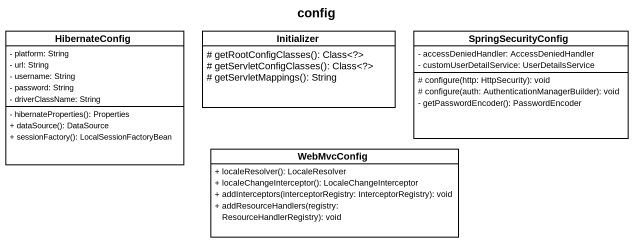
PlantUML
@startuml
title config
hide circle
hide empty members
skinparam classAttributeIconSize 0
class HibernateConfig {
  - platform: String
  - url: String
  - username: String
  - password: String
  - driverClassName: String
  - hibernateProperties(): Properties
  + dataSource(): DataSource
  + sessionFactory(): LocalSessionFactoryBean
}
class Initializer {
  # getRootConfigClasses(): Class<?>
  # getServletConfigClasses(): Class<?>
  # getServletMappings(): String
}
class SpringSecurityConfig {
  - accessDeniedHandler: AccessDeniedHandler
  - customUserDetailService: UserDetailsService
  # configure(http: HttpSecurity): void
  # configure(auth: AuthenticationManagerBuilder): void
  - getPasswordEncoder(): PasswordEncoder
}
class WebMvcConfig {
  + localeResolver(): LocaleResolver
  + localeChangeInterceptor(): LocaleChangeInterceptor
  + addInterceptors(interceptorRegistry: InterceptorRegistry): void
  + addResourceHandlers(registry: ResourceHandlerRegistry): void
}
@enduml
